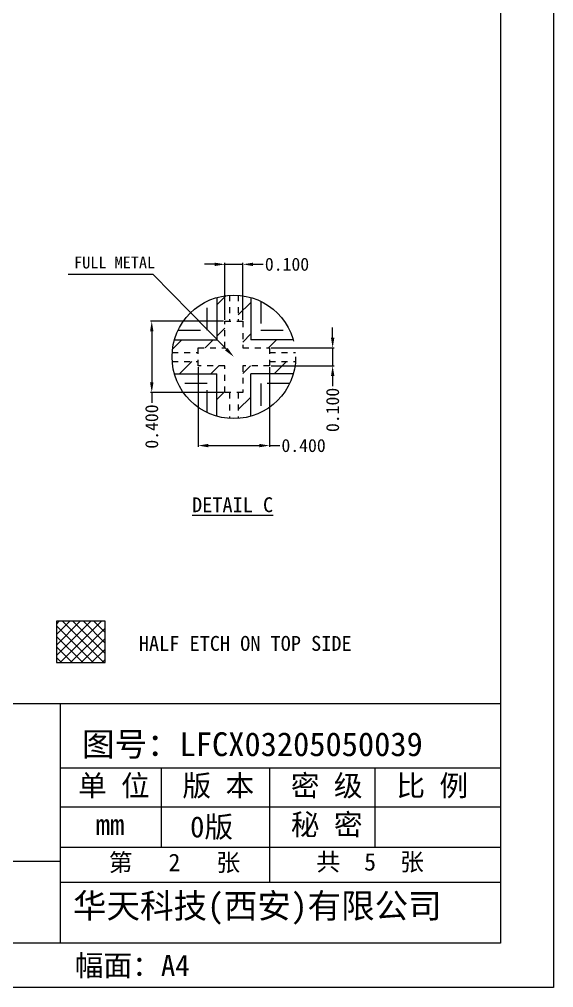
# Model space of a CAD drawing. Extents: x -6879 to 1236, y -1283 to -95.
# Drawn here: x -6647.98 to -6639.02, y -1083.24 to -1066.98 of the extents above; entities that cross this region are included whole.
import ezdxf
from ezdxf.enums import TextEntityAlignment as Align

# ---------------------------------------------------------------- set-up
doc = ezdxf.new("R2010")
doc.units = 0
doc.header["$LTSCALE"] = 5
doc.header["$MEASUREMENT"] = 0
doc.header["$PDMODE"] = 3
for name, pattern in [('0', [0]), ('CENTER', [2, 1.25, -0.25, 0.25, -0.25]), ('HIDDEN', [0.375, 0.25, -0.125])]:
    doc.linetypes.add(name, pattern=pattern)
doc.layers.get('Defpoints').update_dxf_attribs({"linetype": 'CONTINUOUS'})
for name, color, linetype in [('1', 7, 'CONTINUOUS'), ('1D', 4, 'CONTINUOUS'), ('\\M+5B1EA\\M+5D7A2', 4, '0'), ('\\M+5CDBC\\M+5B2E31\\M+5CAB5\\M+5CCE5', 7, 'CONTINUOUS'), ('PKG', 2, 'CONTINUOUS')]:
    doc.layers.add(name, color=color, linetype=linetype)
doc.layers.add('ETCH', color=4, linetype='CONTINUOUS', lineweight=15)
doc.styles.add('\\M+5CBCE\\M+5CCE5', font='SimSun.ttf')
doc.styles.add('SIMPLEX', font='SIMPLEX')
doc.dimstyles.new('0D$0', dxfattribs={"dimscale": 0.078, "dimtxt": 1.15, "dimasz": 1.15, "dimexe": 0.3, "dimexo": 0.3, "dimgap": 0.3, "dimtad": 0, "dimdec": 3, "dimzin": 1, "dimdsep": 46, "dimtxsty": 'SIMPLEX', "dimcen": 0.1, "dimclrd": 256, "dimclre": 256, "dimclrt": 256, "dimadec": 0, "dimazin": 0, "dimtfac": 1, "dimtdec": 3, "dimtofl": 0, "dimtmove": 0, "dimatfit": 3, "dimfxl": 0, "dimlwd": -1, "dimlwe": -1, "dimarcsym": 0})

# ---------------------------------------------------------------- blocks, each defined once
blk = doc.blocks.new('*D55')
at = {"layer": '\\M+5B1EA\\M+5D7A2', "lineweight": 5}
for p, q in [((-6644.703, -1071.095), (-6644.875, -1071.095)), ((-6644.532, -1072.026), (-6644.532, -1071.072)), ((-6644.532, -1071.095), (-6644.232, -1071.095)), ((-6644.232, -1072.026), (-6644.232, -1071.072)), ((-6644.06, -1071.095), (-6643.889, -1071.095))]:
    blk.add_line(p, q, dxfattribs=at)
at = {"layer": '\\M+5B1EA\\M+5D7A2'}
for points in [[(-6644.703, -1071.124), (-6644.703, -1071.067), (-6644.532, -1071.095)], [(-6644.06, -1071.067), (-6644.06, -1071.124), (-6644.232, -1071.095)]]:
    blk.add_solid(points, dxfattribs=at)
at = {"layer": 'Defpoints', "color": 0}
for p in [(-6644.232, -1071.095), (-6644.532, -1072.05), (-6644.232, -1072.05)]:
    blk.add_point(p, dxfattribs=at)
at = {"layer": '\\M+5B1EA\\M+5D7A2', "lineweight": 5, "insert": (-6643.49, -1071.095), "char_height": 0.2184, "attachment_point": 5, "style": '\\M+5CBCE\\M+5CCE5'}
blk.add_mtext('0.100', dxfattribs=at)
blk = doc.blocks.new('*D56')
at = {"layer": '\\M+5B1EA\\M+5D7A2', "lineweight": 5}
for p, q in [((-6642.724, -1072.328), (-6642.724, -1072.156)), ((-6643.758, -1072.5), (-6642.7, -1072.5)), ((-6642.724, -1072.5), (-6642.724, -1072.8)), ((-6643.758, -1072.8), (-6642.7, -1072.8)), ((-6642.724, -1072.971), (-6642.724, -1073.143))]:
    blk.add_line(p, q, dxfattribs=at)
at = {"layer": '\\M+5B1EA\\M+5D7A2'}
for points in [[(-6642.752, -1072.328), (-6642.695, -1072.328), (-6642.724, -1072.5)], [(-6642.695, -1072.971), (-6642.752, -1072.971), (-6642.724, -1072.8)]]:
    blk.add_solid(points, dxfattribs=at)
at = {"layer": 'Defpoints', "color": 0}
for p in [(-6643.782, -1072.5), (-6643.782, -1072.8), (-6642.724, -1072.8)]:
    blk.add_point(p, dxfattribs=at)
at = {"layer": '\\M+5B1EA\\M+5D7A2', "lineweight": 5, "insert": (-6642.724, -1073.541), "char_height": 0.2184, "attachment_point": 5, "rotation": 90, "style": '\\M+5CBCE\\M+5CCE5'}
blk.add_mtext('0.100', dxfattribs=at)
blk = doc.blocks.new('*D57')
at = {"layer": '\\M+5B1EA\\M+5D7A2', "lineweight": 5}
for p, q in [((-6644.982, -1072.823), (-6644.982, -1074.163)), ((-6643.782, -1072.823), (-6643.782, -1074.163)), ((-6644.81, -1074.14), (-6643.953, -1074.14)), ((-6643.782, -1074.14), (-6643.61, -1074.14))]:
    blk.add_line(p, q, dxfattribs=at)
at = {"layer": '\\M+5B1EA\\M+5D7A2'}
for points in [[(-6644.81, -1074.111), (-6644.81, -1074.168), (-6644.982, -1074.14)], [(-6643.953, -1074.168), (-6643.953, -1074.111), (-6643.782, -1074.14)]]:
    blk.add_solid(points, dxfattribs=at)
at = {"layer": 'Defpoints', "color": 0}
for p in [(-6644.982, -1072.8), (-6643.782, -1072.8), (-6643.782, -1074.14)]:
    blk.add_point(p, dxfattribs=at)
at = {"layer": '\\M+5B1EA\\M+5D7A2', "lineweight": 5, "insert": (-6643.212, -1074.14), "char_height": 0.2184, "attachment_point": 5, "style": '\\M+5CBCE\\M+5CCE5'}
blk.add_mtext('0.400', dxfattribs=at)
blk = doc.blocks.new('*D58')
at = {"layer": '\\M+5B1EA\\M+5D7A2', "lineweight": 5}
for p, q in [((-6644.555, -1072.05), (-6645.783, -1072.05)), ((-6645.76, -1072.221), (-6645.76, -1073.078)), ((-6644.555, -1073.25), (-6645.783, -1073.25)), ((-6645.76, -1073.25), (-6645.76, -1073.421))]:
    blk.add_line(p, q, dxfattribs=at)
at = {"layer": '\\M+5B1EA\\M+5D7A2'}
for points in [[(-6645.731, -1072.221), (-6645.788, -1072.221), (-6645.76, -1072.05)], [(-6645.788, -1073.078), (-6645.731, -1073.078), (-6645.76, -1073.25)]]:
    blk.add_solid(points, dxfattribs=at)
at = {"layer": 'Defpoints', "color": 0}
for p in [(-6644.532, -1072.05), (-6645.76, -1073.25), (-6644.532, -1073.25)]:
    blk.add_point(p, dxfattribs=at)
at = {"layer": '\\M+5B1EA\\M+5D7A2', "lineweight": 5, "insert": (-6645.76, -1073.82), "char_height": 0.2184, "attachment_point": 5, "rotation": 90, "style": '\\M+5CBCE\\M+5CCE5'}
blk.add_mtext('0.400', dxfattribs=at)

msp = doc.modelspace()

# ---------------------------------------------------------------- hatches: boundary and pattern name
at = {"layer": 'ETCH', "lineweight": 5}
h = msp.add_hatch(dxfattribs=at)
h.set_pattern_fill('ANSI31', color=256, scale=3, style=0)
h.set_pattern_definition([(45, (13609.87146, 1849.45558), (-0.265165043, 0.265165043), [])])
h.paths.add_polyline_path([(-6645.4162, -1072.5747, -0.051549), (-6645.379, -1072.3647), (-6644.6669, -1072.3647), (-6644.6669, -1071.6525, -0.051549), (-6644.4569, -1071.6153), (-6644.4569, -1072.0497), (-6644.5319, -1072.0497), (-6644.5319, -1072.4997), (-6644.9819, -1072.4997), (-6644.9819, -1072.5747)])
h.paths.add_polyline_path([(-6644.3069, -1072.0497), (-6644.3069, -1071.6153, -0.051549), (-6644.0969, -1071.6525), (-6644.0969, -1072.3647), (-6643.3847, -1072.3647, -0.051549), (-6643.3475, -1072.5747), (-6643.7819, -1072.5747), (-6643.7819, -1072.4997), (-6644.2319, -1072.4997), (-6644.2319, -1072.0497)])
h.paths.add_polyline_path([(-6644.3069, -1073.2497), (-6644.2319, -1073.2497), (-6644.2319, -1072.7997), (-6643.7819, -1072.7997), (-6643.7819, -1072.7247), (-6643.3475, -1072.7247, -0.051549), (-6643.3847, -1072.9347), (-6644.0969, -1072.9347), (-6644.0969, -1073.6468, -0.051549), (-6644.3069, -1073.684)])
h.paths.add_polyline_path([(-6645.4162, -1072.7247), (-6644.9819, -1072.7247), (-6644.9819, -1072.7997), (-6644.5319, -1072.7997), (-6644.5319, -1073.2497), (-6644.4569, -1073.2497), (-6644.4569, -1073.684, -0.051549), (-6644.6669, -1073.6468), (-6644.6669, -1072.9347), (-6645.379, -1072.9347, -0.051549)])
h = msp.add_hatch(dxfattribs=at)
h.set_pattern_fill('ANSI37', color=6, style=0)
h.set_pattern_definition([(45, (118.66498, -97.89904), (-0.0883883476, 0.0883883476), []), (135, (118.66498, -97.89904), (-0.0883883476, -0.0883883476), [])])
h.paths.add_polyline_path([(-6646.5417, -1077.0914), (-6647.3586, -1077.0914), (-6647.3586, -1077.7857), (-6646.5417, -1077.7857)])

# ---------------------------------------------------------------- linework, layer by layer
at = {"layer": '1', "lineweight": 5}
for p, q in [((-6644.6669, -1071.6525, -0.0291), (-6644.6669, -1072.3647, -0.0291)), ((-6644.0969, -1071.6525, -0.0291), (-6644.0969, -1072.3647, -0.0291)), ((-6645.379, -1072.3647, -0.0291), (-6644.6669, -1072.3647, -0.0291)), ((-6643.3847, -1072.3647, -0.0291), (-6644.0969, -1072.3647, -0.0291)), ((-6645.379, -1072.9347, -0.0291), (-6644.6669, -1072.9347, -0.0291)), ((-6644.6669, -1073.6468, -0.0291), (-6644.6669, -1072.9347, -0.0291)), ((-6644.0969, -1073.6468, -0.0291), (-6644.0969, -1072.9347, -0.0291)), ((-6643.3847, -1072.9347, -0.0291), (-6644.0969, -1072.9347, -0.0291))]:
    msp.add_line(p, q, dxfattribs=at)
at = {"layer": '1', "color": 7, "lineweight": 5}
for p, q in [((-6647.3586, -1077.0914, 0.053), (-6647.3586, -1077.7857, 0.053)), ((-6646.5417, -1077.0914, 0.053), (-6647.3586, -1077.0914, 0.053)), ((-6646.5417, -1077.7857, 0.053), (-6646.5417, -1077.0914, 0.053)), ((-6647.3586, -1077.7857, 0.053), (-6646.5417, -1077.7857, 0.053))]:
    msp.add_line(p, q, dxfattribs=at)
at = {"layer": '1D', "linetype": 'HIDDEN', "lineweight": 5, "ltscale": 0.02}
for p, q in [((-6644.4569, -1071.6153, -0.0291), (-6644.4569, -1072.0497, -0.0291)), ((-6644.3069, -1071.6153, -0.0291), (-6644.3069, -1072.0497, -0.0291)), ((-6645.4162, -1072.5747, -0.0291), (-6644.9819, -1072.5747, -0.0291)), ((-6643.7819, -1072.5747, -0.0291), (-6643.3475, -1072.5747, -0.0291)), ((-6645.4162, -1072.7247, -0.0291), (-6644.9819, -1072.7247, -0.0291)), ((-6643.7819, -1072.7247, -0.0291), (-6643.3475, -1072.7247, -0.0291)), ((-6644.4569, -1073.2497, -0.0291), (-6644.4569, -1073.684, -0.0291)), ((-6644.3069, -1073.2497, -0.0291), (-6644.3069, -1073.684, -0.0291))]:
    msp.add_line(p, q, dxfattribs=at)
at = {"layer": '1D', "linetype": 'HIDDEN', "lineweight": 5, "ltscale": 0.02, "elevation": -0.0291}
msp.add_lwpolyline([(-6644.5319, -1072.0497), (-6644.2319, -1072.0497), (-6644.2319, -1072.4997), (-6643.7819, -1072.4997), (-6643.7819, -1072.7997), (-6644.2319, -1072.7997), (-6644.2319, -1073.2497), (-6644.5319, -1073.2497), (-6644.5319, -1072.7997), (-6644.9819, -1072.7997), (-6644.9819, -1072.4997), (-6644.5319, -1072.4997)], close=True, dxfattribs=at)
at = {"layer": '\\M+5B1EA\\M+5D7A2', "linetype": 'ByBlock', "lineweight": 5}
msp.add_line((-6645.7341, -1071.2657, -0.0291), (-6647.1628, -1071.2657, -0.0291), dxfattribs=at)
at = {"layer": '\\M+5B1EA\\M+5D7A2', "linetype": 'ByBlock', "lineweight": 5, "elevation": -0.0291}
msp.add_lwpolyline([(-6644.5076, -1072.5209), (-6645.7341, -1071.2657)], dxfattribs=at)
at = {"layer": '\\M+5B1EA\\M+5D7A2', "color": 2, "linetype": 'CENTER', "lineweight": 5}
msp.add_circle((-6644.3819, -1072.6497, -0.0291), 1.0371, dxfattribs=at)
at = {"layer": '\\M+5B1EA\\M+5D7A2', "lineweight": 5}
msp.add_solid([(-6644.4862, -1072.5, -0.0291), (-6644.3819, -1072.6497, -0.0291), (-6644.5291, -1072.5419, -0.0291)], dxfattribs=at)
at = {"layer": '\\M+5CDBC\\M+5B2E31\\M+5CAB5\\M+5CCE5', "lineweight": 5}
for p, q in [((-6654.4391, -1078.4745, -0.0144), (-6639.9072, -1078.4745, -0.0144)), ((-6647.2948, -1078.4745, -0.0144), (-6647.2948, -1082.4952, -0.0144)), ((-6647.2948, -1079.5504, -0.0144), (-6639.9072, -1079.5504, -0.0144)), ((-6645.6045, -1079.564, -0.0144), (-6645.6045, -1080.8865, -0.0144)), ((-6643.7852, -1079.564, -0.0144), (-6643.7852, -1081.4748, -0.0144)), ((-6642.0132, -1079.564, -0.0144), (-6642.0132, -1080.8865, -0.0144)), ((-6647.2948, -1080.2078, -0.0144), (-6639.9072, -1080.2078, -0.0144)), ((-6647.2948, -1080.8865, -0.0144), (-6639.9072, -1080.8865, -0.0144)), ((-6647.2948, -1081.1238, -0.0144), (-6654.4391, -1081.1238, -0.0144)), ((-6647.2948, -1081.4748, -0.0144), (-6639.9072, -1081.4748, -0.0144))]:
    msp.add_line(p, q, dxfattribs=at)
at = {"layer": '\\M+5CDBC\\M+5B2E31\\M+5CAB5\\M+5CCE5', "lineweight": 5, "elevation": -0.0144}
for points in [[(-6665.8063, -1046.042), (-6639.0153, -1046.042), (-6639.0153, -1083.2449), (-6665.8063, -1083.2449)], [(-6662.6046, -1046.7963), (-6639.9072, -1046.7963), (-6639.9072, -1082.4952), (-6662.6046, -1082.4952)]]:
    msp.add_lwpolyline(points, close=True, dxfattribs=at)
at = {"layer": 'PKG', "linetype": 'HIDDEN', "lineweight": 5, "ltscale": 0.3, "elevation": -0.0291}
for points in [[(-6645.3162, -1072.1997), (-6644.8319, -1072.1997), (-6644.8319, -1071.7153)], [(-6643.9319, -1071.7153), (-6643.9319, -1072.1997), (-6643.4475, -1072.1997)], [(-6644.8319, -1073.584), (-6644.8319, -1073.0997), (-6645.3162, -1073.0997)], [(-6643.4475, -1073.0997), (-6643.9319, -1073.0997), (-6643.9319, -1073.584)]]:
    msp.add_lwpolyline(points, dxfattribs=at)

# ---------------------------------------------------------------- texts
at = {"layer": '\\M+5B1EA\\M+5D7A2', "lineweight": 5, "style": '\\M+5CBCE\\M+5CCE5'}
msp.add_text('HALF ETCH ON TOP SIDE', height=0.25, dxfattribs=at).set_placement((-6642.4052, -1077.4626, -0.0154), align=Align.MIDDLE_RIGHT)
at = {"layer": '\\M+5B1EA\\M+5D7A2', "lineweight": 5, "attachment_point": 9, "style": '\\M+5CBCE\\M+5CCE5'}
for s, insert, char_height, width in [('\\A1;FULL METAL', (-6645.703, -1071.1674), 0.2, 5.412099), ('{\\LDETAIL C}', (-6643.7229, -1075.2627, 0.1418), 0.25, 3.882225)]:
    msp.add_mtext(s, dxfattribs=dict(at, insert=insert, char_height=char_height, width=width))
at = {"layer": '\\M+5CDBC\\M+5B2E31\\M+5CAB5\\M+5CCE5', "lineweight": 5, "style": '\\M+5CBCE\\M+5CCE5'}
for s, height, p in [('\\M+5CDBC\\M+5BAC5\\M+5A3BALFCX03205050039', 0.4, (-6646.9296, -1079.3558, -0.0012)), ('\\M+5B5A5 \\M+5CEBB', 0.353554, (-6646.9985, -1080.0283, -0.0144)), ('\\M+5B0E6 \\M+5B1BE', 0.353554, (-6645.245, -1080.0283, -0.0144)), ('\\M+5C3DC \\M+5BCB6', 0.353554, (-6643.4257, -1080.0283, -0.0144)), ('\\M+5B1C8 \\M+5C0FD', 0.353554, (-6641.6537, -1080.0283, -0.0144)), ('\\M+5C3D8 \\M+5C3DC', 0.353554, (-6643.4257, -1080.683, -0.0144)), ('mm', 0.35355, (-6646.7009, -1080.6814, -0.0144)), ('0\\M+5B0E6', 0.35355, (-6645.1165, -1080.7211, -0.0144)), ('\\M+5B7F9\\M+5C3E6\\M+5A3BAA4', 0.353554, (-6647.0526, -1083.0485, -0.0144))]:
    msp.add_text(s, height=height, dxfattribs=at).set_placement(p)
at = {"layer": '\\M+5CDBC\\M+5B2E31\\M+5CAB5\\M+5CCE5', "lineweight": 5, "attachment_point": 1, "style": '\\M+5CBCE\\M+5CCE5'}
for s, insert, char_height in [('{\\fSimSun|b0|i0|c134|p2;第   2   张}', (-6646.4827, -1080.9944, -0.0144), 0.294628), ('共  5  张', (-6642.9982, -1080.9844, -0.0144), 0.29463), ('{\\fSimSun|b0|i0|c134|p2;华天科技(西安)有限公司}', (-6647.0818, -1081.6643, -0.0144), 0.41248)]:
    msp.add_mtext(s, dxfattribs=dict(at, insert=insert, char_height=char_height))

# ---------------------------------------------------------------- dimensions: what is measured, and where the dimension line sits
at = {"layer": '\\M+5B1EA\\M+5D7A2', "lineweight": 5}
for base, p1, p2, picture, middle in [((-6644.2319, -1071.0952, -0.0291), (-6644.5319, -1072.0497, -0.0291), (-6644.2319, -1072.0497, -0.0291), '*D55', (-6643.49, -1071.0952, -0.0291)), ((-6643.7819, -1074.1396, -0.0291), (-6644.9819, -1072.7997, -0.0291), (-6643.7819, -1072.7997, -0.0291), '*D57', (-6643.2116, -1074.1396, -0.0291))]:
    dim = msp.add_linear_dim(base=base, p1=p1, p2=p2, dimstyle='0D$0', override={"dimscale": 0.078003, "dimtxt": 2.8, "dimasz": 2.2, "dimlfac": 0.333333, "dimtxsty": '\\M+5CBCE\\M+5CCE5', "dimtofl": 1, "dimlwd": 5, "dimlwe": 5}, dxfattribs=at)
    dim.commit()
    dim.dimension.update_dxf_attribs({"geometry": picture, "text_midpoint": middle, "dimtype": 160})
dim = msp.add_linear_dim(base=(-6645.7598, -1073.2497, -0.0291), p1=(-6644.5319, -1072.0497, -0.0291), p2=(-6644.5319, -1073.2497, -0.0291), angle=90, dimstyle='0D$0', override={"dimscale": 0.078003, "dimtxt": 2.8, "dimasz": 2.2, "dimlfac": 0.333333, "dimtxsty": '\\M+5CBCE\\M+5CCE5', "dimtofl": 1, "dimlwd": 5, "dimlwe": 5}, dxfattribs=at)
dim.commit()
dim.dimension.update_dxf_attribs({"geometry": '*D58', "text_midpoint": (-6645.7598, -1073.8199, -0.0291), "dimtype": 160})
dim = msp.add_linear_dim(base=(-6642.7237, -1072.7997, -0.0291), p1=(-6643.7819, -1072.4997, -0.0291), p2=(-6643.7819, -1072.7997, -0.0291), angle=90, dimstyle='0D$0', override={"dimscale": 0.078003, "dimtxt": 2.8, "dimasz": 2.2, "dimlfac": 0.333333, "dimtxsty": '\\M+5CBCE\\M+5CCE5', "dimtofl": 1, "dimlwd": 5, "dimlwe": 5}, dxfattribs=at)
dim.commit()
dim.dimension.update_dxf_attribs({"geometry": '*D56', "text_midpoint": (-6642.7237, -1073.5415, -0.0291)})

doc.saveas('drawing.dxf')
